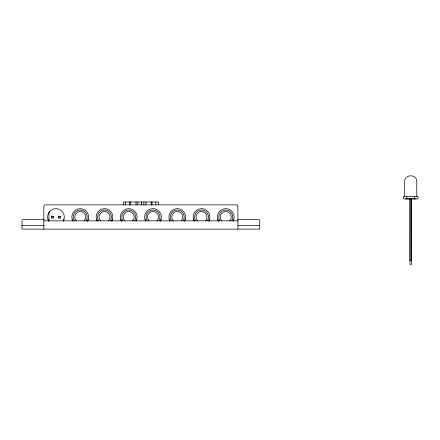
<?xml version="1.0" encoding="UTF-8"?>
<svg xmlns="http://www.w3.org/2000/svg" width="440" height="440" viewBox="0 0 440 440"><rect width="100%" height="100%" fill="white"/><g stroke="black" fill="none" stroke-linecap="round" stroke-linejoin="round"><path stroke-width="0.66" d="M64.048 219.17L63.212 221.188A8.371 8.371 0 0 0 55.963 208.632A8.371 8.371 0 0 0 48.714 221.188L47.878 219.17M88.308 219.17L87.472 221.188A8.371 8.371 0 0 0 80.223 208.632A8.371 8.371 0 0 0 72.974 221.188L72.138 219.17M112.569 219.17L111.733 221.188A8.371 8.371 0 0 0 104.484 208.632A8.371 8.371 0 0 0 97.234 221.188L96.399 219.17M136.829 219.17L135.993 221.188A8.371 8.371 0 0 0 128.744 208.632A8.371 8.371 0 0 0 121.495 221.188L120.659 219.17M161.084 219.17L160.248 221.188A8.371 8.371 0 0 0 153.005 208.632A8.371 8.371 0 0 0 145.756 221.188L144.92 219.17M185.345 219.17L184.509 221.188A8.371 8.371 0 0 0 177.26 208.632A8.371 8.371 0 0 0 170.011 221.188L169.174 219.17M209.605 219.17L208.769 221.188A8.371 8.371 0 0 0 201.52 208.632A8.371 8.371 0 0 0 194.271 221.188L193.435 219.17M233.865 219.17L233.03 221.188A8.371 8.371 0 0 0 225.781 208.632A8.371 8.371 0 0 0 218.532 221.188L217.696 219.17M22.165 220.039L23.216 219.428L44.187 219.428M48.989 212.465L50.044 211.085M405.576 198.897L415.866 198.897M410.097 198.897L403.442 198.897L403.442 196.465L418 196.465L418 198.897L411.351 198.897M51.585 216.167L53.482 216.458L53.482 218.136L51.81 218.136L51.585 216.167L51.81 218.136M58.669 216.167L60.583 216.475L60.583 218.152L58.905 218.152L58.669 216.167L58.905 218.152M51.81 216.458L53.482 216.458M58.905 216.475L60.583 216.475M237.87 219.428L258.533 219.428L259.584 220.039M43.835 220.847L237.908 220.847M22 225.374L44.187 225.374M237.87 225.374L259.743 225.374M51.585 216.667L51.585 217.377M416.785 196.465L416.785 181.671C417.082 173.877 404.36 173.877 404.657 181.671L404.657 196.465M414.673 196.465L414.673 198.847M406.775 196.465L406.775 198.847M259.743 220.644L259.743 229.136L22 229.136L22 220.644M237.908 229.136L237.908 206.085L237.556 205.227L236.698 204.875L45.045 204.875L44.187 205.227L43.835 206.085L43.835 229.136M158.433 204.875L158.433 201.988L123.31 201.988L123.31 204.875M155.892 201.988L155.892 204.875M151.965 201.988L151.965 204.875M151.734 201.988L151.734 204.875M151.272 201.988L151.272 204.875M145.954 201.988L145.954 204.875M143.875 201.988L143.875 204.875M141.565 201.988L141.565 204.875M141.334 201.988L141.334 204.875M137.869 201.988L137.869 204.875M136.02 201.988L136.02 204.875M130.471 201.988L130.471 204.875M129.316 201.988L129.316 204.875M125.62 201.988L125.62 204.875M58.625 216.639L58.625 217.344M48.977 212.448L48.989 220.979M100.623 220.864A5.456 5.456 0 0 1 100.623 213.142A5.456 5.456 0 0 1 108.345 213.142A5.456 5.456 0 0 1 108.345 220.864M98.445 220.49A6.974 6.974 0 0 1 104.484 210.029A6.974 6.974 0 0 1 110.523 220.49M219.742 220.49A6.974 6.974 0 0 1 225.781 210.029A6.974 6.974 0 0 1 231.82 220.49M221.92 220.864A5.456 5.456 0 0 1 221.92 213.142A5.456 5.456 0 0 1 229.642 213.142A5.456 5.456 0 0 1 229.642 220.864M173.404 220.864A5.456 5.456 0 0 1 173.404 213.142A5.456 5.456 0 0 1 181.121 213.142A5.456 5.456 0 0 1 181.121 220.864M171.221 220.49A6.974 6.974 0 0 1 177.26 210.029A6.974 6.974 0 0 1 183.304 220.49M149.144 220.864A5.456 5.456 0 0 1 149.144 213.142A5.456 5.456 0 0 1 156.86 213.142A5.456 5.456 0 0 1 156.86 220.864M146.96 220.49A6.974 6.974 0 0 1 153.005 210.029A6.974 6.974 0 0 1 159.044 220.49M122.7 220.49A6.974 6.974 0 0 1 128.744 210.029A6.974 6.974 0 0 1 134.783 220.49M124.883 220.864A5.456 5.456 0 0 1 124.883 213.142A5.456 5.456 0 0 1 132.6 213.142A5.456 5.456 0 0 1 132.6 220.864M195.481 220.49A6.974 6.974 0 0 1 201.52 210.029A6.974 6.974 0 0 1 207.559 220.49M197.659 220.864A5.456 5.456 0 0 1 197.659 213.142A5.456 5.456 0 0 1 205.381 213.142A5.456 5.456 0 0 1 205.381 220.864M74.184 220.49A6.974 6.974 0 0 1 80.223 210.029A6.974 6.974 0 0 1 86.262 220.49M76.362 220.864A5.456 5.456 0 0 1 76.362 213.142A5.456 5.456 0 0 1 84.084 213.142A5.456 5.456 0 0 1 84.084 220.864M410.025 198.853L409.992 260.755L411.45 260.755L411.45 198.605L411.45 264.396L409.992 264.396L410.025 198.853"/></g></svg>
